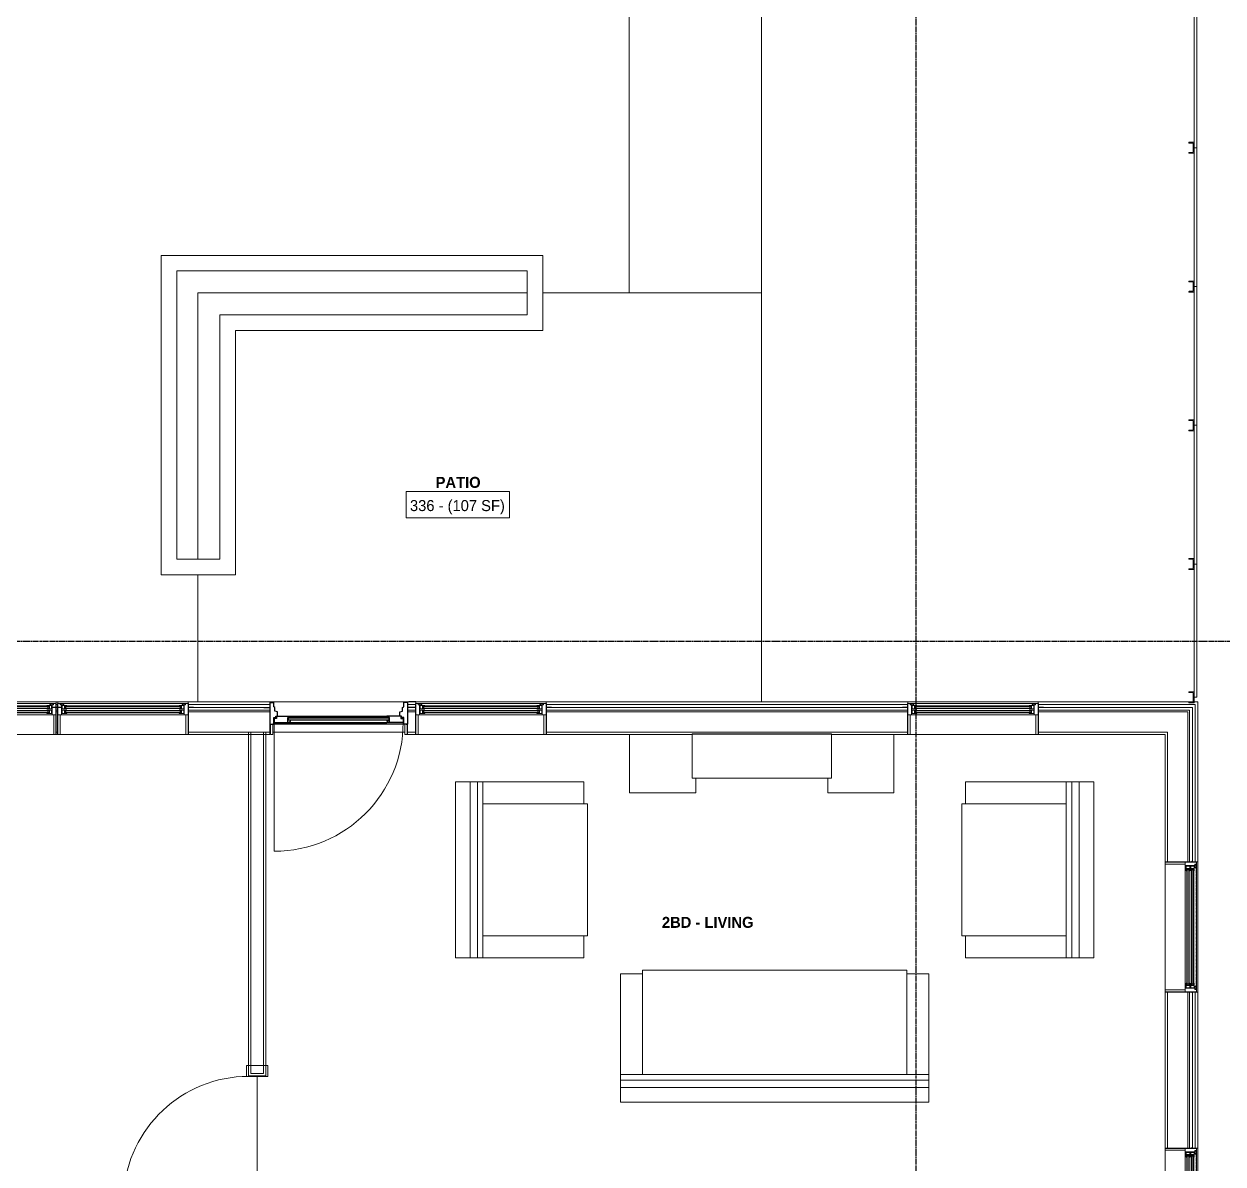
# Model space of a CAD drawing. Header units: inches. Extents: x -4093 to -1777, y 9773 to 12264.
# Drawn here: x -2416.5 to -2089.7, y 10696.8 to 11007.5 of the extents above; entities that cross this region are included whole.
import ezdxf

# ---------------------------------------------------------------- set-up
doc = ezdxf.new("R2010")
doc.units = ezdxf.units.IN
doc.header["$MEASUREMENT"] = 0
doc.linetypes.add('Dash', pattern=[0.25, 0.125, -0.125])
doc.linetypes.add('Grid Line 1_2_', pattern=[0.875, 0.5, -0.125, 0.125, -0.125])
for name, color, linetype, lineweight in [('0-1', 7, 'Continuous', 5), ('0-2', 7, 'Continuous', 9), ('A-AREA-IDEN', 2, 'Continuous', 9), ('A-DETL-GENF', 92, 'Continuous', 18), ('A-DETL-GENF-HDLN', 1, 'Dash', 9), ('A-DOOR-1', 7, 'Continuous', 9), ('A-DOOR-2', 10, 'Continuous', 30), ('A-DOOR-4', 31, 'Continuous', 9), ('A-DOOR-5', 31, 'Continuous', 30), ('A-DOOR-FRAM', 31, 'Continuous', 30), ('A-DOOR-FRAM-2', 31, 'Continuous', 9), ('A-DOOR-GLAZ', 31, 'Continuous', 9), ('A-FLOR-1', 7, 'Continuous', 9), ('A-FLOR-2', 192, 'Continuous', 9), ('A-GLAZ', 151, 'Continuous', 18), ('A-GLAZ-1', 151, 'Continuous', 9), ('A-GLAZ-2', 151, 'Continuous', 30), ('A-GLAZ-CURT', 52, 'Continuous', 9), ('A-GLAZ-CWMG', 51, 'Continuous', 9), ('A-WALL', 113, 'Continuous', 18), ('A-WALL-1', 7, 'Continuous', 9), ('A-WALL-2', 250, 'Continuous', 18), ('A-WALL-3', 113, 'Continuous', 9), ('I-FURN', 30, 'Continuous', 9), ('I-FURN-1', 7, 'Continuous', 9), ('S-GRID-1', 1, 'Grid Line 1_2_', 30)]:
    doc.layers.add(name, color=color, linetype=linetype, lineweight=lineweight)
doc.styles.add('Century Gothic', font='ufonts.com_century-gothic.ttf', dxfattribs={"height": 3})
doc.styles.add('Century Gothic_B', font='GOTHICB.TTF', dxfattribs={"height": 3})

# ---------------------------------------------------------------- blocks, each defined once
blk = doc.blocks.new('SWING - SINGLE - FLUSH - SWING - FLUSH - 2-10 x 6-8 - PRIVACY-4346070-BACKGROUND - 1ST FLOOR')
at = {"layer": 'A-DOOR-1'}
for p, q in [((-20, 2.37), (-20, 2.87)), ((-20, 2.87), (-17, 2.87)), ((-20, 2.37), (-17, 2.37)), ((-20, -2.88), (-20, 2.37)), ((-17, 2.37), (-20, 2.37)), ((-17, 2.87), (-17, 2.37)), ((-17, 2.37), (-17, -2.88)), ((17, 2.37), (17, 2.87)), ((17, 2.87), (20, 2.87)), ((17, 2.37), (20, 2.37)), ((17, -2.88), (17, 2.37)), ((20, 2.37), (17, 2.37)), ((20, 2.87), (20, 2.37)), ((20, 2.37), (20, -2.88)), ((-17, -2.88), (-20, -2.88)), ((20, -2.88), (17, -2.88))]:
    blk.add_line(p, q, dxfattribs=at)
blk.add_arc((17, -2.38), 34.07, 180, 266.6343, dxfattribs=at)
at = {"layer": 'A-DOOR-2'}
for p, q in [((15, -2.38), (15, -36.38)), ((17, -2.38), (15, -2.38)), ((17, -2.38), (17, -36.38)), ((17, -36.38), (15, -36.38))]:
    blk.add_line(p, q, dxfattribs=at)
blk = doc.blocks.new('Entertainment_Center_14771 - Entertainment_Center_14771-V52-BACKGROUND - 1ST FLOOR')
at = {"layer": 'I-FURN-1'}
for p, q in [((-36, 5.92), (-36, -10)), ((-19, 6.12), (19, 6.12)), ((-19, 6), (-19, 6.12)), ((19, 6), (-19, 6)), ((19, 6), (-19, 6)), ((-19, 6), (-19, -6)), ((19, 6.12), (19, 6)), ((19, -6), (19, 6)), ((36, -10), (36, 5.92)), ((-19, -6), (19, -6)), ((-18, -10), (-18, -6)), ((18, -6), (18, -10)), ((-36, -10), (-18, -10)), ((-35.34, -10), (-35.34, -10.03)), ((-35.34, -10.03), (-34.85, -10.03)), ((-34.85, -10.03), (-34.85, -10)), ((-19.66, -10), (-19.66, -10.03)), ((-19.66, -10.03), (-18.66, -10.03)), ((-18.66, -10.03), (-18.66, -10)), ((18, -10), (36, -10)), ((18.66, -10), (18.66, -10.03)), ((18.66, -10.03), (19.66, -10.03)), ((19.66, -10.03), (19.66, -10)), ((34.85, -10), (34.85, -10.03)), ((34.85, -10.03), (35.34, -10.03)), ((35.34, -10.03), (35.34, -10))]:
    blk.add_line(p, q, dxfattribs=at)
blk = doc.blocks.new('Couch-Both_Arms-Generic - 1-1352606-BACKGROUND - 1ST FLOOR')
at = {"layer": 'I-FURN'}
for p, q in [((-42, 13.5), (42, 13.5)), ((42, 13.5), (-42, 13.5)), ((-42, 13.5), (-42, 10)), ((42, 10), (42, 13.5)), ((-42, 11.5), (42, 11.5)), ((-42, 10), (-42, -17.5)), ((-42, 10), (42, 10)), ((-36, -17.5), (-36, 10)), ((36, 10), (36, -17.5)), ((42, -17.5), (42, 10)), ((-42, -17.5), (-36, -17.5)), ((-36, -17.5), (-36, -18.5)), ((-36, -18.5), (36, -18.5)), ((36, -18.5), (36, -17.5)), ((36, -17.5), (42, -17.5))]:
    blk.add_line(p, q, dxfattribs=at)
at = {"layer": 'I-FURN-1'}
for p, q in [((42, 17.5), (-42, 17.5)), ((-42, 17.5), (-42, 13.5)), ((42, 13.5), (42, 17.5))]:
    blk.add_line(p, q, dxfattribs=at)
blk = doc.blocks.new('Couch-Both_Arms-Generic - 2-1523460-BACKGROUND - 1ST FLOOR')
at = {"layer": 'I-FURN'}
for p, q in [((-24, 17.5), (-18, 17.5)), ((-24, -10), (-24, 17.5)), ((-18, 18.5), (18, 18.5)), ((-18, 17.5), (-18, 18.5)), ((-18, 17.5), (-18, -10)), ((18, 18.5), (18, 17.5)), ((18, 17.5), (24, 17.5)), ((18, -10), (18, 17.5)), ((24, 17.5), (24, -10)), ((-24, -10), (24, -10)), ((-24, -13.5), (-24, -10)), ((-24, -11.5), (24, -11.5)), ((24, -10), (24, -13.5)), ((-24, -13.5), (24, -13.5)), ((24, -13.5), (-24, -13.5))]:
    blk.add_line(p, q, dxfattribs=at)
at = {"layer": 'I-FURN-1'}
for p, q in [((-24, -17.5), (-24, -13.5)), ((24, -13.5), (24, -17.5)), ((24, -17.5), (-24, -17.5))]:
    blk.add_line(p, q, dxfattribs=at)
blk = doc.blocks.new('Couch-Both_Arms-Generic - 2-1352635-BACKGROUND - 1ST FLOOR')
at = {"layer": 'I-FURN'}
for p, q in [((-24, 13.5), (24, 13.5)), ((24, 13.5), (-24, 13.5)), ((-24, 13.5), (-24, 10)), ((24, 10), (24, 13.5)), ((-24, 11.5), (24, 11.5)), ((-24, 10), (-24, -17.5)), ((-24, 10), (24, 10)), ((-18, -17.5), (-18, 10)), ((18, 10), (18, -17.5)), ((24, -17.5), (24, 10)), ((-24, -17.5), (-18, -17.5)), ((-18, -17.5), (-18, -18.5)), ((-18, -18.5), (18, -18.5)), ((18, -18.5), (18, -17.5)), ((18, -17.5), (24, -17.5))]:
    blk.add_line(p, q, dxfattribs=at)
at = {"layer": 'I-FURN-1'}
for p, q in [((24, 17.5), (-24, 17.5)), ((-24, 17.5), (-24, 13.5)), ((24, 13.5), (24, 17.5))]:
    blk.add_line(p, q, dxfattribs=at)
blk = doc.blocks.new('CTR - 1st Phase - Unit Layouts_rvt-1-BACKGROUND - 1ST FLOOR')
at = {"layer": 'A-FLOR-1'}
for p, q in [((-2349.35, 10814.49), (-2349.47, 10814.49)), ((-2312.72, 10814.49), (-2348.72, 10814.49)), ((-2311.97, 10814.49), (-2312.1, 10814.49)), ((-2352.94, 10720.6), (-2352.94, 10686.6)), ((-2352.94, 10686.6), (-2352.94, 10720.6))]:
    blk.add_line(p, q, dxfattribs=at)
at = {"layer": 'A-WALL-1'}
for p, q in [((-2355.31, 10814.49), (-2355.31, 10720.85)), ((-2350.56, 10814.49), (-2355.31, 10814.49)), ((-2350.56, 10720.85), (-2350.56, 10814.49)), ((-2355.31, 10720.85), (-2350.56, 10720.85))]:
    blk.add_line(p, q, dxfattribs=at)
at = {"layer": 'A-WALL-2'}
for p, q in [((-2354.69, 10814.49), (-2354.69, 10721.48)), ((-2351.19, 10721.48), (-2351.19, 10814.49)), ((-2354.69, 10721.48), (-2352.94, 10721.48)), ((-2352.94, 10721.48), (-2351.19, 10721.48))]:
    blk.add_line(p, q, dxfattribs=at)
at = {"layer": '0-2'}
blk.add_blockref('Entertainment_Center_14771 - Entertainment_Center_14771-V52-BACKGROUND - 1ST FLOOR', (-2215.43, 10807.94), dxfattribs=at)
for name, p, rotation in [('Couch-Both_Arms-Generic - 2-1523460-BACKGROUND - 1ST FLOOR', (-2281.42, 10776.99), 270.0000000000539), ('Couch-Both_Arms-Generic - 2-1352635-BACKGROUND - 1ST FLOOR', (-2142.42, 10776.99), 270.0000000000381), ('Couch-Both_Arms-Generic - 1-1352606-BACKGROUND - 1ST FLOOR', (-2211.92, 10731.16), 180), ('SWING - SINGLE - FLUSH - SWING - FLUSH - 2-10 x 6-8 - PRIVACY-4346070-BACKGROUND - 1ST FLOOR', (-2352.94, 10703.6), 269.9999999999922)]:
    blk.add_blockref(name, p, dxfattribs=dict(at, rotation=rotation))
blk = doc.blocks.new('CTR - 1st Phase - Structure_rvt-1-BACKGROUND - 1ST FLOOR')
at = {"layer": 'S-GRID-1'}
for p, q in [((-2173.32, 9772.61), (-2173.32, 12247.5)), ((-1777.25, 10839.19), (-4076.95, 10839.19))]:
    blk.add_line(p, q, dxfattribs=at)
blk = doc.blocks.new('Bayer Built Door - VISTAGRANDE FLUSH _RH_ - 37-1_2__ x 81-3_4__ - 1ST FLOOR-3442498-BACKGROUND - 1ST FLOOR')
at = {"layer": 'A-DOOR-4'}
blk.add_line((17.56, 1.16), (17.56, 36.28), dxfattribs=at)
blk.add_arc((17.56, 1.16), 35.12, 90, 180, dxfattribs=at)
at = {"layer": 'A-DOOR-5'}
for p, q in [((-17.56, 0.09), (-17.56, 1.16)), ((-17.56, 1.16), (-13.13, 1.16)), ((-16.95, 0.08), (-17.56, 0.09)), ((-16.95, -0.56), (-16.95, 0.08)), ((-13.87, 1.16), (-13.87, -0.16)), ((-13.87, 1.16), (-13.87, 1.09)), ((-13.87, 1.09), (-13.36, 1.09)), ((-13.13, 0.59), (-13.87, 0.59)), ((-13.36, 1.09), (-13.16, 0.84)), ((-13.16, 0.84), (-13.13, 0.66)), ((13.12, 1.16), (-13.13, 1.16)), ((-13.13, 0.66), (-13.13, 0.59)), ((13.16, 0.84), (13.12, 0.66)), ((13.12, 0.66), (13.12, 0.59)), ((13.12, 0.59), (13.87, 0.59)), ((17.56, 1.16), (13.12, 1.16)), ((13.36, 1.09), (13.16, 0.84)), ((13.87, 1.09), (13.36, 1.09)), ((13.87, 1.16), (13.87, -0.16)), ((13.87, 1.16), (13.87, 1.09)), ((16.95, 0.08), (17.56, 0.09)), ((16.95, -0.56), (16.95, 0.08)), ((17.56, 0.09), (17.56, 1.16)), ((-16.95, -0.56), (-13.13, -0.56)), ((-13.87, -0.16), (-13.13, -0.16)), ((-13.13, -0.25), (-13.16, -0.56)), ((13.12, -0.56), (-13.13, -0.56)), ((-13.13, -0.16), (-13.13, -0.25)), ((13.12, -0.16), (13.12, -0.25)), ((13.87, -0.16), (13.12, -0.16)), ((13.12, -0.25), (13.16, -0.56)), ((16.95, -0.56), (13.12, -0.56))]:
    blk.add_line(p, q, dxfattribs=at)
at = {"layer": 'A-DOOR-FRAM'}
for p, q in [((-18.75, -4.25), (-18.75, 1.62)), ((-18.75, 1.62), (-17.72, 1.62)), ((-18.37, 1.62), (-18.75, 1.62)), ((-18.75, 1.62), (-18.63, 1.62)), ((-18, 1.62), (18, 1.62)), ((-17.72, 1.62), (-17.72, -0.16)), ((17.72, 1.62), (17.72, -0.16)), ((18.75, 1.62), (17.72, 1.62)), ((18.62, 1.62), (18.75, 1.62)), ((18.75, -4.25), (18.75, 1.62)), ((-20.38, -2.94), (-18.75, -2.94)), ((-17.72, -0.16), (-17.14, -0.16)), ((-17.38, -2.89), (-17.72, -3.13)), ((-17.72, -3.13), (-17.72, -4.25)), ((-16.69, -1.73), (-17.38, -1.89)), ((-17.38, -1.89), (-17.38, -2.89)), ((-17.14, -0.16), (-17.14, -0.59)), ((-17.14, -0.59), (-16.69, -0.59)), ((-16.69, -0.59), (-16.69, -1.73)), ((17.14, -0.59), (16.69, -0.59)), ((16.69, -0.59), (16.69, -1.73)), ((16.69, -1.73), (17.38, -1.89)), ((17.14, -0.16), (17.14, -0.59)), ((17.72, -0.16), (17.14, -0.16)), ((17.38, -1.89), (17.38, -2.89)), ((17.38, -2.89), (17.72, -3.13)), ((17.72, -3.13), (17.72, -4.25)), ((20.37, -2.94), (18.75, -2.94)), ((-18.75, -4.25), (-17.72, -4.25)), ((18.75, -4.25), (17.72, -4.25))]:
    blk.add_line(p, q, dxfattribs=at)
at = {"layer": 'A-DOOR-FRAM-2'}
for p, q in [((-18.63, 4.44), (-18, 4.44)), ((-18.63, 1.62), (-18.63, 4.44)), ((-18, 4.44), (-18, 1.62)), ((18, 4.44), (18.62, 4.44)), ((18, 1.62), (18, 4.44)), ((18.62, 4.44), (18.62, 1.62)), ((-18, 1.62), (-18.63, 1.62)), ((18.62, 1.62), (18, 1.62))]:
    blk.add_line(p, q, dxfattribs=at)
at = {"layer": 'A-DOOR-GLAZ'}
for p, q in [((-13.87, 0.44), (-13.13, 0.44)), ((-13.66, 0), (-13.66, 0.44)), ((13.12, 0.59), (-13.13, 0.59)), ((13.12, 0.44), (-13.13, 0.44)), ((13.87, 0.44), (13.12, 0.44)), ((13.66, 0), (13.66, 0.44)), ((-13.13, 0), (-13.87, 0)), ((13.12, 0), (-13.13, 0)), ((13.12, -0.16), (-13.13, -0.16)), ((13.12, 0), (13.87, 0))]:
    blk.add_line(p, q, dxfattribs=at)
blk = doc.blocks.new('Window-Double_Hung-Marvin-Essential - 2-WIDE _TEMP ALL LOW_ ESDH3066-3454284-BACKGROUND - 1ST FLOOR')
at = {"layer": 'A-DETL-GENF'}
for p, q in [((-19.25, -2.98), (-19.25, -2.94)), ((-19.25, -2.94), (-17.9, -2.94)), ((-17.75, -2.98), (-19.25, -2.98)), ((-17.9, -2.94), (-17.9, -2.83)), ((-17.9, -2.83), (-17.75, -2.83)), ((-16.72, -0.94), (-17.75, -0.94)), ((-17.75, -4.03), (-17.75, -0.94)), ((-16.72, -3.52), (-16.72, -0.94)), ((-16.56, -1.28), (-15.34, -1.28)), ((-16.56, -1.28), (-16.56, -2.22)), ((-15.34, -2.22), (-16.56, -2.22)), ((-16.56, -2.5), (-15.34, -2.5)), ((-16.56, -2.5), (-16.56, -3.44)), ((-15.28, -1.4), (-15.94, -1.4)), ((-15.94, -1.4), (-15.94, -2.12)), ((-15.94, -2.12), (-15.28, -2.12)), ((-15.28, -2.62), (-15.94, -2.62)), ((-15.94, -2.62), (-15.94, -3.34)), ((15.84, -1.41), (-15.84, -1.41)), ((-15.84, -1.41), (-15.84, -2.1)), ((15.84, -1.54), (-15.84, -1.54)), ((15.84, -1.98), (-15.84, -1.98)), ((15.84, -2.1), (-15.84, -2.1)), ((15.84, -2.63), (-15.84, -2.63)), ((-15.84, -2.63), (-15.84, -3.32)), ((15.84, -2.76), (-15.84, -2.76)), ((15.84, -3.2), (-15.84, -3.2)), ((-15.54, -1.54), (-15.54, -1.98)), ((-15.54, -2.76), (-15.54, -3.2)), ((-15.34, -1.28), (-15.28, -1.34)), ((-15.34, -2.22), (-15.28, -2.16)), ((-15.34, -2.5), (-15.28, -2.56)), ((-15.28, -1.34), (-15.28, -1.4)), ((-15.28, -2.12), (-15.28, -2.16)), ((-15.28, -2.56), (-15.28, -2.62)), ((15.34, -1.28), (15.28, -1.34)), ((15.28, -1.34), (15.28, -1.4)), ((15.28, -1.4), (15.94, -1.4)), ((15.28, -2.12), (15.28, -2.16)), ((15.94, -2.12), (15.28, -2.12)), ((15.34, -2.22), (15.28, -2.16)), ((15.34, -2.5), (15.28, -2.56)), ((15.28, -2.56), (15.28, -2.62)), ((15.28, -2.62), (15.94, -2.62)), ((16.56, -1.28), (15.34, -1.28)), ((15.34, -2.22), (16.56, -2.22)), ((16.56, -2.5), (15.34, -2.5)), ((15.54, -1.54), (15.54, -1.98)), ((15.54, -2.76), (15.54, -3.2)), ((15.84, -1.41), (15.84, -2.1)), ((15.84, -2.63), (15.84, -3.32)), ((15.94, -1.4), (15.94, -2.12)), ((15.94, -2.62), (15.94, -3.34)), ((16.56, -1.28), (16.56, -2.22)), ((16.56, -2.5), (16.56, -3.44)), ((16.72, -3.52), (16.72, -0.94)), ((16.72, -0.94), (17.75, -0.94)), ((17.75, -4.03), (17.75, -0.94)), ((17.9, -2.83), (17.75, -2.83)), ((17.75, -2.98), (19.25, -2.98)), ((17.9, -2.94), (17.9, -2.83)), ((19.25, -2.94), (17.9, -2.94)), ((19.25, -2.98), (19.25, -2.94)), ((-17.75, -4.03), (-17.16, -4.03)), ((-17.08, -3.62), (-17.16, -4.03)), ((-17.08, -3.62), (-16.19, -3.62)), ((-16.85, -4), (-16.85, -3.62)), ((-16.3, -4), (-16.85, -4)), ((-16.38, -3.52), (-16.72, -3.52)), ((-15.34, -3.44), (-16.56, -3.44)), ((-16.38, -3.62), (-16.38, -3.52)), ((-16.18, -3.76), (-16.3, -3.76)), ((-16.3, -3.76), (-16.3, -4)), ((-16.19, -3.62), (-16.19, -3.72)), ((-16.19, -3.72), (-16.1, -3.72)), ((-16.18, -3.97), (-16.18, -3.76)), ((-16.18, -3.97), (-16.1, -3.97)), ((-16.1, -3.72), (-16.1, -3.97)), ((-15.94, -3.34), (-15.28, -3.34)), ((15.84, -3.32), (-15.84, -3.32)), ((-15.34, -3.44), (-15.28, -3.38)), ((-15.28, -3.34), (-15.28, -3.38)), ((15.28, -3.34), (15.28, -3.38)), ((15.94, -3.34), (15.28, -3.34)), ((15.34, -3.44), (15.28, -3.38)), ((15.34, -3.44), (16.56, -3.44)), ((16.19, -3.72), (16.1, -3.72)), ((16.1, -3.72), (16.1, -3.97)), ((16.18, -3.97), (16.1, -3.97)), ((16.18, -3.97), (16.18, -3.76)), ((16.18, -3.76), (16.3, -3.76)), ((17.08, -3.62), (16.19, -3.62)), ((16.19, -3.62), (16.19, -3.72)), ((16.3, -3.76), (16.3, -4)), ((16.3, -4), (16.85, -4)), ((16.38, -3.62), (16.38, -3.52)), ((16.38, -3.52), (16.72, -3.52)), ((16.85, -4), (16.85, -3.62)), ((17.08, -3.62), (17.16, -4.03)), ((17.75, -4.03), (17.16, -4.03))]:
    blk.add_line(p, q, dxfattribs=at)
at = {"layer": 'A-DETL-GENF-HDLN'}
blk.add_line((16.1, -3.97), (-16.5, -3.97), dxfattribs=at)
at = {"layer": 'A-GLAZ'}
for p, q in [((-17.13, 4.44), (-17.75, 4.44)), ((-17.13, -0.91), (-17.13, 4.44)), ((17.12, 4.44), (17.75, 4.44)), ((17.12, 4.44), (17.12, -0.91))]:
    blk.add_line(p, q, dxfattribs=at)
at = {"layer": 'A-GLAZ-1'}
for p, q in [((-17.75, 4.44), (17.75, 4.44)), ((-17.75, -0.94), (17.75, -0.94)), ((17.75, -4.03), (-17.75, -4.03))]:
    blk.add_line(p, q, dxfattribs=at)
at = {"layer": 'A-GLAZ-2'}
for p, q in [((-17.75, -0.91), (-17.75, 4.44)), ((17.75, 4.44), (17.75, -0.91)), ((-17.75, -4.03), (-17.75, -0.94)), ((17.75, -0.94), (17.75, -4.03))]:
    blk.add_line(p, q, dxfattribs=at)
blk = doc.blocks.new('Window-Double_Hung-Marvin-Essential - 1-WIDE _TEMP ALL_ ESDH3066-3454280-BACKGROUND - 1ST FLOOR')
at = {"layer": 'A-DETL-GENF'}
for p, q in [((-19.25, -2.98), (-19.25, -2.94)), ((-19.25, -2.94), (-17.9, -2.94)), ((-17.75, -2.98), (-19.25, -2.98)), ((-17.9, -2.94), (-17.9, -2.83)), ((-17.9, -2.83), (-17.75, -2.83)), ((-16.72, -0.94), (-17.75, -0.94)), ((-17.75, -4.03), (-17.75, -0.94)), ((-16.72, -3.52), (-16.72, -0.94)), ((-16.56, -1.28), (-15.34, -1.28)), ((-16.56, -1.28), (-16.56, -2.22)), ((-15.34, -2.22), (-16.56, -2.22)), ((-16.56, -2.5), (-15.34, -2.5)), ((-16.56, -2.5), (-16.56, -3.44)), ((-15.28, -1.4), (-15.94, -1.4)), ((-15.94, -1.4), (-15.94, -2.12)), ((-15.94, -2.12), (-15.28, -2.12)), ((-15.28, -2.62), (-15.94, -2.62)), ((-15.94, -2.62), (-15.94, -3.34)), ((15.84, -1.41), (-15.84, -1.41)), ((-15.84, -1.41), (-15.84, -2.1)), ((15.84, -1.54), (-15.84, -1.54)), ((15.84, -1.98), (-15.84, -1.98)), ((15.84, -2.1), (-15.84, -2.1)), ((15.84, -2.63), (-15.84, -2.63)), ((-15.84, -2.63), (-15.84, -3.32)), ((15.84, -2.76), (-15.84, -2.76)), ((15.84, -3.2), (-15.84, -3.2)), ((-15.54, -1.54), (-15.54, -1.98)), ((-15.54, -2.76), (-15.54, -3.2)), ((-15.34, -1.28), (-15.28, -1.34)), ((-15.34, -2.22), (-15.28, -2.16)), ((-15.34, -2.5), (-15.28, -2.56)), ((-15.28, -1.34), (-15.28, -1.4)), ((-15.28, -2.12), (-15.28, -2.16)), ((-15.28, -2.56), (-15.28, -2.62)), ((15.34, -1.28), (15.28, -1.34)), ((15.28, -1.34), (15.28, -1.4)), ((15.28, -1.4), (15.94, -1.4)), ((15.28, -2.12), (15.28, -2.16)), ((15.94, -2.12), (15.28, -2.12)), ((15.34, -2.22), (15.28, -2.16)), ((15.34, -2.5), (15.28, -2.56)), ((15.28, -2.56), (15.28, -2.62)), ((15.28, -2.62), (15.94, -2.62)), ((16.56, -1.28), (15.34, -1.28)), ((15.34, -2.22), (16.56, -2.22)), ((16.56, -2.5), (15.34, -2.5)), ((15.54, -1.54), (15.54, -1.98)), ((15.54, -2.76), (15.54, -3.2)), ((15.84, -1.41), (15.84, -2.1)), ((15.84, -2.63), (15.84, -3.32)), ((15.94, -1.4), (15.94, -2.12)), ((15.94, -2.62), (15.94, -3.34)), ((16.56, -1.28), (16.56, -2.22)), ((16.56, -2.5), (16.56, -3.44)), ((16.72, -3.52), (16.72, -0.94)), ((16.72, -0.94), (17.75, -0.94)), ((17.75, -4.03), (17.75, -0.94)), ((17.9, -2.83), (17.75, -2.83)), ((17.75, -2.98), (19.25, -2.98)), ((17.9, -2.94), (17.9, -2.83)), ((19.25, -2.94), (17.9, -2.94)), ((19.25, -2.98), (19.25, -2.94)), ((-17.75, -4.03), (-17.16, -4.03)), ((-17.08, -3.62), (-17.16, -4.03)), ((-17.08, -3.62), (-16.19, -3.62)), ((-16.85, -4), (-16.85, -3.62)), ((-16.3, -4), (-16.85, -4)), ((-16.38, -3.52), (-16.72, -3.52)), ((-15.34, -3.44), (-16.56, -3.44)), ((-16.38, -3.62), (-16.38, -3.52)), ((-16.18, -3.76), (-16.3, -3.76)), ((-16.3, -3.76), (-16.3, -4)), ((-16.19, -3.62), (-16.19, -3.72)), ((-16.19, -3.72), (-16.1, -3.72)), ((-16.18, -3.97), (-16.18, -3.76)), ((-16.18, -3.97), (-16.1, -3.97)), ((-16.1, -3.72), (-16.1, -3.97)), ((-15.94, -3.34), (-15.28, -3.34)), ((15.84, -3.32), (-15.84, -3.32)), ((-15.34, -3.44), (-15.28, -3.38)), ((-15.28, -3.34), (-15.28, -3.38)), ((15.28, -3.34), (15.28, -3.38)), ((15.94, -3.34), (15.28, -3.34)), ((15.34, -3.44), (15.28, -3.38)), ((15.34, -3.44), (16.56, -3.44)), ((16.19, -3.72), (16.1, -3.72)), ((16.1, -3.72), (16.1, -3.97)), ((16.18, -3.97), (16.1, -3.97)), ((16.18, -3.97), (16.18, -3.76)), ((16.18, -3.76), (16.3, -3.76)), ((17.08, -3.62), (16.19, -3.62)), ((16.19, -3.62), (16.19, -3.72)), ((16.3, -3.76), (16.3, -4)), ((16.3, -4), (16.85, -4)), ((16.38, -3.62), (16.38, -3.52)), ((16.38, -3.52), (16.72, -3.52)), ((16.85, -4), (16.85, -3.62)), ((17.08, -3.62), (17.16, -4.03)), ((17.75, -4.03), (17.16, -4.03))]:
    blk.add_line(p, q, dxfattribs=at)
at = {"layer": 'A-DETL-GENF-HDLN'}
blk.add_line((16.1, -3.97), (-16.5, -3.97), dxfattribs=at)
at = {"layer": 'A-GLAZ'}
for p, q in [((-17.13, 4.44), (-17.75, 4.44)), ((-17.13, -0.91), (-17.13, 4.44)), ((17.12, 4.44), (17.75, 4.44)), ((17.12, 4.44), (17.12, -0.91))]:
    blk.add_line(p, q, dxfattribs=at)
at = {"layer": 'A-GLAZ-1'}
for p, q in [((-17.75, 4.44), (17.75, 4.44)), ((-17.75, -0.94), (17.75, -0.94)), ((17.75, -4.03), (-17.75, -4.03)), ((17.75, -4.44), (19.62, -4.44)), ((17.75, -4.5), (17.75, -4.44)), ((19.62, -4.5), (17.75, -4.5)), ((19.62, -4.44), (19.62, -4.5))]:
    blk.add_line(p, q, dxfattribs=at)
at = {"layer": 'A-GLAZ-2'}
for p, q in [((-17.75, -0.91), (-17.75, 4.44)), ((17.75, 4.44), (17.75, -0.91)), ((-17.75, -4.03), (-17.75, -0.94)), ((17.75, -0.94), (17.75, -4.03))]:
    blk.add_line(p, q, dxfattribs=at)
blk = doc.blocks.new('Window-Double_Hung-Marvin-Essential - 1-WIDE _TEMP LOWER_ ESDH3066-3454273-BACKGROUND - 1ST FLOOR')
at = {"layer": 'A-DETL-GENF'}
for p, q in [((-19.25, -2.98), (-19.25, -2.94)), ((-19.25, -2.94), (-17.9, -2.94)), ((-17.75, -2.98), (-19.25, -2.98)), ((-17.9, -2.94), (-17.9, -2.83)), ((-17.9, -2.83), (-17.75, -2.83)), ((-16.72, -0.94), (-17.75, -0.94)), ((-17.75, -4.03), (-17.75, -0.94)), ((-16.72, -3.52), (-16.72, -0.94)), ((-16.56, -1.28), (-15.34, -1.28)), ((-16.56, -1.28), (-16.56, -2.22)), ((-15.34, -2.22), (-16.56, -2.22)), ((-16.56, -2.5), (-15.34, -2.5)), ((-16.56, -2.5), (-16.56, -3.44)), ((-15.28, -1.4), (-15.94, -1.4)), ((-15.94, -1.4), (-15.94, -2.12)), ((-15.94, -2.12), (-15.28, -2.12)), ((-15.28, -2.62), (-15.94, -2.62)), ((-15.94, -2.62), (-15.94, -3.34)), ((15.84, -1.41), (-15.84, -1.41)), ((-15.84, -1.41), (-15.84, -2.1)), ((15.84, -1.54), (-15.84, -1.54)), ((15.84, -1.98), (-15.84, -1.98)), ((15.84, -2.1), (-15.84, -2.1)), ((15.84, -2.63), (-15.84, -2.63)), ((-15.84, -2.63), (-15.84, -3.32)), ((15.84, -2.76), (-15.84, -2.76)), ((15.84, -3.2), (-15.84, -3.2)), ((-15.54, -1.54), (-15.54, -1.98)), ((-15.54, -2.76), (-15.54, -3.2)), ((-15.34, -1.28), (-15.28, -1.34)), ((-15.34, -2.22), (-15.28, -2.16)), ((-15.34, -2.5), (-15.28, -2.56)), ((-15.28, -1.34), (-15.28, -1.4)), ((-15.28, -2.12), (-15.28, -2.16)), ((-15.28, -2.56), (-15.28, -2.62)), ((15.34, -1.28), (15.28, -1.34)), ((15.28, -1.34), (15.28, -1.4)), ((15.28, -1.4), (15.94, -1.4)), ((15.28, -2.12), (15.28, -2.16)), ((15.94, -2.12), (15.28, -2.12)), ((15.34, -2.22), (15.28, -2.16)), ((15.34, -2.5), (15.28, -2.56)), ((15.28, -2.56), (15.28, -2.62)), ((15.28, -2.62), (15.94, -2.62)), ((16.56, -1.28), (15.34, -1.28)), ((15.34, -2.22), (16.56, -2.22)), ((16.56, -2.5), (15.34, -2.5)), ((15.54, -1.54), (15.54, -1.98)), ((15.54, -2.76), (15.54, -3.2)), ((15.84, -1.41), (15.84, -2.1)), ((15.84, -2.63), (15.84, -3.32)), ((15.94, -1.4), (15.94, -2.12)), ((15.94, -2.62), (15.94, -3.34)), ((16.56, -1.28), (16.56, -2.22)), ((16.56, -2.5), (16.56, -3.44)), ((16.72, -3.52), (16.72, -0.94)), ((16.72, -0.94), (17.75, -0.94)), ((17.75, -4.03), (17.75, -0.94)), ((17.9, -2.83), (17.75, -2.83)), ((17.75, -2.98), (19.25, -2.98)), ((17.9, -2.94), (17.9, -2.83)), ((19.25, -2.94), (17.9, -2.94)), ((19.25, -2.98), (19.25, -2.94)), ((-17.75, -4.03), (-17.16, -4.03)), ((-17.08, -3.62), (-17.16, -4.03)), ((-17.08, -3.62), (-16.19, -3.62)), ((-16.85, -4), (-16.85, -3.62)), ((-16.3, -4), (-16.85, -4)), ((-16.38, -3.52), (-16.72, -3.52)), ((-15.34, -3.44), (-16.56, -3.44)), ((-16.38, -3.62), (-16.38, -3.52)), ((-16.18, -3.76), (-16.3, -3.76)), ((-16.3, -3.76), (-16.3, -4)), ((-16.19, -3.62), (-16.19, -3.72)), ((-16.19, -3.72), (-16.1, -3.72)), ((-16.18, -3.97), (-16.18, -3.76)), ((-16.18, -3.97), (-16.1, -3.97)), ((-16.1, -3.72), (-16.1, -3.97)), ((-15.94, -3.34), (-15.28, -3.34)), ((15.84, -3.32), (-15.84, -3.32)), ((-15.34, -3.44), (-15.28, -3.38)), ((-15.28, -3.34), (-15.28, -3.38)), ((15.28, -3.34), (15.28, -3.38)), ((15.94, -3.34), (15.28, -3.34)), ((15.34, -3.44), (15.28, -3.38)), ((15.34, -3.44), (16.56, -3.44)), ((16.19, -3.72), (16.1, -3.72)), ((16.1, -3.72), (16.1, -3.97)), ((16.18, -3.97), (16.1, -3.97)), ((16.18, -3.97), (16.18, -3.76)), ((16.18, -3.76), (16.3, -3.76)), ((17.08, -3.62), (16.19, -3.62)), ((16.19, -3.62), (16.19, -3.72)), ((16.3, -3.76), (16.3, -4)), ((16.3, -4), (16.85, -4)), ((16.38, -3.62), (16.38, -3.52)), ((16.38, -3.52), (16.72, -3.52)), ((16.85, -4), (16.85, -3.62)), ((17.08, -3.62), (17.16, -4.03)), ((17.75, -4.03), (17.16, -4.03))]:
    blk.add_line(p, q, dxfattribs=at)
at = {"layer": 'A-DETL-GENF-HDLN'}
blk.add_line((16.1, -3.97), (-16.5, -3.97), dxfattribs=at)
at = {"layer": 'A-GLAZ'}
for p, q in [((-17.13, 4.44), (-17.75, 4.44)), ((-17.13, -0.91), (-17.13, 4.44)), ((17.12, 4.44), (17.75, 4.44)), ((17.12, 4.44), (17.12, -0.91))]:
    blk.add_line(p, q, dxfattribs=at)
at = {"layer": 'A-GLAZ-1'}
for p, q in [((-17.75, 4.44), (17.75, 4.44)), ((-17.75, -0.94), (17.75, -0.94)), ((17.75, -4.03), (-17.75, -4.03))]:
    blk.add_line(p, q, dxfattribs=at)
at = {"layer": 'A-GLAZ-2'}
for p, q in [((-17.75, -0.91), (-17.75, 4.44)), ((17.75, 4.44), (17.75, -0.91)), ((-17.75, -4.03), (-17.75, -0.94)), ((17.75, -0.94), (17.75, -4.03))]:
    blk.add_line(p, q, dxfattribs=at)
blk = doc.blocks.new('Horizontal_Siding - Horizontal_Siding-2867908-BACKGROUND - 1ST FLOOR')
at = {"layer": 'A-GLAZ-CURT'}
for p, q in [((18.16, -1.5), (-18.16, -1.5)), ((-18.16, -1.5), (-18.16, -2.25)), ((-18.16, -2.25), (18.16, -2.25)), ((18.16, -2.25), (18.16, -1.5))]:
    blk.add_line(p, q, dxfattribs=at)
blk = doc.blocks.new('Horizontal_Siding - Horizontal_Siding-2867907-BACKGROUND - 1ST FLOOR')
at = {"layer": 'A-GLAZ-CURT'}
for p, q in [((18.91, -1.5), (-18.91, -1.5)), ((-18.91, -1.5), (-18.91, -2.25)), ((-18.91, -2.25), (18.91, -2.25)), ((18.91, -2.25), (18.91, -1.5))]:
    blk.add_line(p, q, dxfattribs=at)
blk = doc.blocks.new('Rectangular Mullion - RAILING POST-2806293-BACKGROUND - 1ST FLOOR')
at = {"layer": 'A-GLAZ-CWMG'}
for p, q in [((0, 1.5), (-3, 1.5)), ((-3, 1.5), (-3, 0)), ((-2.79, 0.21), (-2.72, 1.18)), ((-2.72, 1.18), (-0.28, 1.18)), ((-0.28, 1.18), (-0.21, 0.21)), ((0, 0), (0, 1.5))]:
    blk.add_line(p, q, dxfattribs=at)
for centre, start, end in [((-3, 0.21), 270, 0.528), ((0, 0.21), 179.472, 270)]:
    blk.add_arc(centre, 0.21, start, end, dxfattribs=at)
blk = doc.blocks.new('Rectangular Mullion - RAILING POST-2669755-BACKGROUND - 1ST FLOOR')
at = {"layer": 'A-GLAZ-CWMG'}
for p, q in [((-1.5, 0), (-1.5, 1.5)), ((-1.5, 1.5), (1.5, 1.5)), ((-1.22, 1.18), (-1.29, 0.21)), ((1.22, 1.18), (-1.22, 1.18)), ((1.29, 0.21), (1.22, 1.18)), ((1.5, 1.5), (1.5, 0))]:
    blk.add_line(p, q, dxfattribs=at)
for centre, radius, start, end in [((-1.5, 0.21), 0.21, 270, 0.528), ((1.5, 0.21), 0.211, 179.472, 270)]:
    blk.add_arc(centre, radius, start, end, dxfattribs=at)
blk = doc.blocks.new('Window-Double_Hung-Marvin-Essential - 2-WIDE _TEMP ALL LOW_ ESDH3066-3454277-BACKGROUND - 1ST FLOOR')
at = {"layer": 'A-DETL-GENF'}
for p, q in [((-17.75, 4.03), (-17.16, 4.03)), ((-17.75, 4.03), (-17.75, 0.94)), ((-17.08, 3.62), (-17.16, 4.03)), ((-17.08, 3.62), (-16.19, 3.62)), ((-16.85, 4), (-16.85, 3.62)), ((-16.3, 4), (-16.85, 4)), ((-16.38, 3.52), (-16.72, 3.52)), ((-16.72, 3.52), (-16.72, 0.94)), ((-15.34, 3.44), (-16.56, 3.44)), ((-16.56, 2.5), (-16.56, 3.44)), ((-16.38, 3.62), (-16.38, 3.52)), ((-16.3, 3.76), (-16.3, 4)), ((-16.18, 3.76), (-16.3, 3.76)), ((-16.19, 3.72), (-16.1, 3.72)), ((-16.19, 3.62), (-16.19, 3.72)), ((-16.18, 3.97), (-16.1, 3.97)), ((-16.18, 3.97), (-16.18, 3.76)), ((-16.1, 3.72), (-16.1, 3.97)), ((-15.94, 2.62), (-15.94, 3.34)), ((-15.94, 3.34), (-15.28, 3.34)), ((15.84, 3.32), (-15.84, 3.32)), ((-15.84, 2.63), (-15.84, 3.32)), ((-15.34, 3.44), (-15.28, 3.38)), ((-15.28, 3.34), (-15.28, 3.38)), ((15.34, 3.44), (15.28, 3.38)), ((15.28, 3.34), (15.28, 3.38)), ((15.94, 3.34), (15.28, 3.34)), ((15.34, 3.44), (16.56, 3.44)), ((15.84, 2.63), (15.84, 3.32)), ((15.94, 2.62), (15.94, 3.34)), ((16.18, 3.97), (16.1, 3.97)), ((16.1, 3.72), (16.1, 3.97)), ((16.19, 3.72), (16.1, 3.72)), ((16.18, 3.97), (16.18, 3.76)), ((16.18, 3.76), (16.3, 3.76)), ((16.19, 3.62), (16.19, 3.72)), ((17.08, 3.62), (16.19, 3.62)), ((16.3, 3.76), (16.3, 4)), ((16.3, 4), (16.85, 4)), ((16.38, 3.62), (16.38, 3.52)), ((16.38, 3.52), (16.72, 3.52)), ((16.56, 2.5), (16.56, 3.44)), ((16.72, 3.52), (16.72, 0.94)), ((16.85, 4), (16.85, 3.62)), ((17.08, 3.62), (17.16, 4.03)), ((17.75, 4.03), (17.16, 4.03)), ((17.75, 4.03), (17.75, 0.94)), ((-19.25, 2.98), (-19.25, 2.94)), ((-17.75, 2.98), (-19.25, 2.98)), ((-19.25, 2.94), (-17.9, 2.94)), ((-17.9, 2.94), (-17.9, 2.83)), ((-17.9, 2.83), (-17.75, 2.83)), ((-16.72, 0.94), (-17.75, 0.94)), ((-16.56, 2.5), (-15.34, 2.5)), ((-15.34, 2.22), (-16.56, 2.22)), ((-16.56, 1.28), (-16.56, 2.22)), ((-16.56, 1.28), (-15.34, 1.28)), ((-15.28, 2.62), (-15.94, 2.62)), ((-15.94, 1.4), (-15.94, 2.12)), ((-15.94, 2.12), (-15.28, 2.12)), ((-15.28, 1.4), (-15.94, 1.4)), ((15.84, 3.2), (-15.84, 3.2)), ((15.84, 2.76), (-15.84, 2.76)), ((15.84, 2.63), (-15.84, 2.63)), ((15.84, 2.1), (-15.84, 2.1)), ((-15.84, 1.41), (-15.84, 2.1)), ((15.84, 1.98), (-15.84, 1.98)), ((15.84, 1.54), (-15.84, 1.54)), ((15.84, 1.41), (-15.84, 1.41)), ((-15.54, 2.76), (-15.54, 3.2)), ((-15.54, 1.54), (-15.54, 1.98)), ((-15.34, 2.5), (-15.28, 2.56)), ((-15.34, 2.22), (-15.28, 2.16)), ((-15.34, 1.28), (-15.28, 1.34)), ((-15.28, 2.56), (-15.28, 2.62)), ((-15.28, 2.12), (-15.28, 2.16)), ((-15.28, 1.34), (-15.28, 1.4)), ((15.28, 2.56), (15.28, 2.62)), ((15.28, 2.62), (15.94, 2.62)), ((15.34, 2.5), (15.28, 2.56)), ((15.34, 2.22), (15.28, 2.16)), ((15.28, 2.12), (15.28, 2.16)), ((15.94, 2.12), (15.28, 2.12)), ((15.28, 1.34), (15.28, 1.4)), ((15.28, 1.4), (15.94, 1.4)), ((15.34, 1.28), (15.28, 1.34)), ((16.56, 2.5), (15.34, 2.5)), ((15.34, 2.22), (16.56, 2.22)), ((16.56, 1.28), (15.34, 1.28)), ((15.54, 2.76), (15.54, 3.2)), ((15.54, 1.54), (15.54, 1.98)), ((15.84, 1.41), (15.84, 2.1)), ((15.94, 1.4), (15.94, 2.12)), ((16.56, 1.28), (16.56, 2.22)), ((16.72, 0.94), (17.75, 0.94)), ((17.75, 2.98), (19.25, 2.98)), ((17.9, 2.83), (17.75, 2.83)), ((17.9, 2.94), (17.9, 2.83)), ((19.25, 2.94), (17.9, 2.94)), ((19.25, 2.98), (19.25, 2.94))]:
    blk.add_line(p, q, dxfattribs=at)
at = {"layer": 'A-DETL-GENF-HDLN'}
blk.add_line((16.1, 3.97), (-16.5, 3.97), dxfattribs=at)
at = {"layer": 'A-GLAZ'}
for p, q in [((-17.13, 0.91), (-17.13, -4.44)), ((17.12, -4.44), (17.12, 0.91)), ((-17.13, -4.44), (-17.75, -4.44)), ((17.12, -4.44), (17.75, -4.44))]:
    blk.add_line(p, q, dxfattribs=at)
at = {"layer": 'A-GLAZ-1'}
for p, q in [((17.75, 4.03), (-17.75, 4.03)), ((-17.75, 0.94), (17.75, 0.94)), ((-17.75, -4.44), (17.75, -4.44))]:
    blk.add_line(p, q, dxfattribs=at)
at = {"layer": 'A-GLAZ-2'}
for p, q in [((-17.75, 4.03), (-17.75, 0.94)), ((17.75, 0.94), (17.75, 4.03)), ((-17.75, 0.91), (-17.75, -4.44)), ((17.75, -4.44), (17.75, 0.91))]:
    blk.add_line(p, q, dxfattribs=at)

msp = doc.modelspace()

# ---------------------------------------------------------------- linework, layer by layer
at = {"layer": 'A-AREA-IDEN', "flags": 128}
msp.add_lwpolyline([(-2312.31, 10880.08), (-2284.15, 10880.08), (-2284.15, 10872.91), (-2312.31, 10872.91)], close=True, dxfattribs=at)
at = {"layer": 'A-FLOR-2'}
for p, q in [((-2251.52, 11061.29), (-2251.52, 10934.19)), ((-2215.52, 10822.74), (-2215.52, 11049.39)), ((-2369.12, 10934.19), (-2369.12, 10861.64)), ((-2279.37, 10934.19), (-2369.12, 10934.19)), ((-2215.52, 10934.19), (-2275.12, 10934.19)), ((-2369.12, 10857.39), (-2369.12, 10822.74)), ((-2349.47, 10822.74), (-2311.97, 10822.74))]:
    msp.add_line(p, q, dxfattribs=at)
at = {"layer": 'A-WALL'}
for p, q in [((-2407.77, 10821.99), (-2407.27, 10821.99)), ((-2407.77, 10821.24), (-2407.27, 10821.24)), ((-2407.77, 10820.49), (-2407.27, 10820.49)), ((-2407.77, 10819.99), (-2407.27, 10819.99)), ((-2371.77, 10821.99), (-2349.47, 10821.99)), ((-2371.77, 10821.24), (-2349.47, 10821.24)), ((-2371.77, 10820.49), (-2349.47, 10820.49)), ((-2371.77, 10819.99), (-2349.47, 10819.99)), ((-2311.97, 10821.99), (-2309.72, 10821.99)), ((-2311.97, 10821.24), (-2309.72, 10821.24)), ((-2311.97, 10820.49), (-2309.72, 10820.49)), ((-2311.97, 10819.99), (-2309.72, 10819.99)), ((-2274.22, 10821.99), (-2175.61, 10821.99)), ((-2274.22, 10821.24), (-2175.61, 10821.24)), ((-2274.22, 10820.49), (-2175.61, 10820.49)), ((-2274.22, 10819.99), (-2175.61, 10819.99)), ((-2140.11, 10821.99), (-2097.32, 10821.99)), ((-2140.11, 10821.24), (-2098.07, 10821.24)), ((-2140.11, 10820.49), (-2098.82, 10820.49)), ((-2140.11, 10819.99), (-2099.32, 10819.99)), ((-2099.32, 10819.99), (-2099.32, 10779.14)), ((-2098.82, 10820.49), (-2098.82, 10779.14)), ((-2098.07, 10821.24), (-2098.07, 10779.14)), ((-2097.32, 10821.99), (-2097.32, 10779.14)), ((-2407.77, 10814.49), (-2407.27, 10814.49)), ((-2371.77, 10814.49), (-2349.47, 10814.49)), ((-2311.97, 10814.49), (-2309.72, 10814.49)), ((-2274.22, 10814.49), (-2175.61, 10814.49)), ((-2140.11, 10814.49), (-2104.82, 10814.49)), ((-2104.82, 10814.49), (-2104.82, 10779.14)), ((-2104.82, 10743.64), (-2104.82, 10701.14)), ((-2099.32, 10743.64), (-2099.32, 10701.14)), ((-2098.82, 10743.64), (-2098.82, 10701.14)), ((-2098.07, 10743.64), (-2098.07, 10701.14)), ((-2097.32, 10743.64), (-2097.32, 10701.14))]:
    msp.add_line(p, q, dxfattribs=at)
at = {"layer": 'A-WALL-3'}
for p, q in [((-2379.12, 10944.44), (-2275.12, 10944.44)), ((-2379.12, 10857.39), (-2379.12, 10944.44)), ((-2275.12, 10944.44), (-2275.12, 10923.94)), ((-2279.37, 10940.19), (-2374.87, 10940.19)), ((-2374.87, 10940.19), (-2374.87, 10861.64)), ((-2279.37, 10928.19), (-2279.37, 10940.19)), ((-2363.12, 10928.19), (-2279.37, 10928.19)), ((-2363.12, 10861.64), (-2363.12, 10928.19)), ((-2275.12, 10923.94), (-2358.87, 10923.94)), ((-2358.87, 10923.94), (-2358.87, 10857.39)), ((-2374.87, 10861.64), (-2363.12, 10861.64)), ((-2358.87, 10857.39), (-2379.12, 10857.39)), ((-2349.47, 10822.74), (-2542.37, 10822.74)), ((-2407.77, 10822.74), (-2407.77, 10822.33)), ((-2407.27, 10822.33), (-2407.27, 10822.74)), ((-2371.77, 10822.74), (-2371.77, 10822.33)), ((-2349.47, 10813.86), (-2349.47, 10822.74)), ((-2311.6, 10822.74), (-2311.97, 10822.74)), ((-2311.97, 10822.74), (-2311.97, 10813.86)), ((-2096.57, 10822.74), (-2309.72, 10822.74)), ((-2309.72, 10822.33), (-2309.72, 10822.74)), ((-2274.22, 10822.74), (-2274.22, 10822.33)), ((-2175.61, 10822.33), (-2175.61, 10822.74)), ((-2140.11, 10822.74), (-2140.11, 10822.33)), ((-2096.57, 10667.6), (-2096.57, 10822.74)), ((-2407.77, 10819.24), (-2407.77, 10819.21)), ((-2407.27, 10819.21), (-2407.27, 10819.24)), ((-2371.77, 10819.24), (-2371.77, 10819.21)), ((-2309.72, 10819.21), (-2309.72, 10819.24)), ((-2274.22, 10819.24), (-2274.22, 10819.21)), ((-2175.61, 10819.21), (-2175.61, 10819.24)), ((-2140.11, 10819.24), (-2140.11, 10819.21)), ((-2407.77, 10813.86), (-2407.27, 10813.86)), ((-2371.77, 10813.86), (-2349.47, 10813.86)), ((-2311.97, 10813.86), (-2309.72, 10813.86)), ((-2274.22, 10813.86), (-2234.43, 10813.86)), ((-2196.43, 10813.86), (-2175.61, 10813.86)), ((-2140.11, 10813.86), (-2105.45, 10813.86)), ((-2105.45, 10813.86), (-2105.45, 10779.14)), ((-2100.1, 10779.14), (-2100.07, 10779.14)), ((-2096.98, 10779.14), (-2096.57, 10779.14)), ((-2105.45, 10743.64), (-2105.45, 10701.14)), ((-2100.07, 10743.64), (-2100.1, 10743.64)), ((-2096.57, 10743.64), (-2096.98, 10743.64)), ((-2100.1, 10701.14), (-2100.07, 10701.14)), ((-2096.98, 10701.14), (-2096.57, 10701.14))]:
    msp.add_line(p, q, dxfattribs=at)

# ---------------------------------------------------------------- block references
at = {"layer": '0-1'}
for name in ['CTR - 1st Phase - Structure_rvt-1-BACKGROUND - 1ST FLOOR', 'CTR - 1st Phase - Unit Layouts_rvt-1-BACKGROUND - 1ST FLOOR']:
    msp.add_blockref(name, (0, 0), dxfattribs=at)
at = {"layer": 'A-DOOR-4', "rotation": 180}
msp.add_blockref('Bayer Built Door - VISTAGRANDE FLUSH _RH_ - 37-1_2__ x 81-3_4__ - 1ST FLOOR-3442498-BACKGROUND - 1ST FLOOR', (-2330.72, 10818.3), dxfattribs=at)
at = {"layer": 'A-GLAZ-1'}
msp.add_blockref('Window-Double_Hung-Marvin-Essential - 2-WIDE _TEMP ALL LOW_ ESDH3066-3454277-BACKGROUND - 1ST FLOOR', (-2425.52, 10818.3), dxfattribs=at)
for name, p, rotation in [('Window-Double_Hung-Marvin-Essential - 2-WIDE _TEMP ALL LOW_ ESDH3066-3454284-BACKGROUND - 1ST FLOOR', (-2389.52, 10818.3), 180), ('Window-Double_Hung-Marvin-Essential - 1-WIDE _TEMP ALL_ ESDH3066-3454280-BACKGROUND - 1ST FLOOR', (-2291.97, 10818.3), 180), ('Window-Double_Hung-Marvin-Essential - 1-WIDE _TEMP LOWER_ ESDH3066-3454273-BACKGROUND - 1ST FLOOR', (-2157.86, 10818.3), 180), ('Window-Double_Hung-Marvin-Essential - 1-WIDE _TEMP LOWER_ ESDH3066-3454273-BACKGROUND - 1ST FLOOR', (-2101.01, 10761.39), 89.99999999999882), ('Window-Double_Hung-Marvin-Essential - 2-WIDE _TEMP ALL LOW_ ESDH3066-3454284-BACKGROUND - 1ST FLOOR', (-2101.01, 10683.39), 89.99999999999882)]:
    msp.add_blockref(name, p, dxfattribs=dict(at, rotation=rotation))
at = {"layer": 'A-GLAZ-CURT', "rotation": 89.99999999999952}
for name, p in [('Horizontal_Siding - Horizontal_Siding-2867907-BACKGROUND - 1ST FLOOR', (-2099.07, 10992.66)), ('Horizontal_Siding - Horizontal_Siding-2867907-BACKGROUND - 1ST FLOOR', (-2099.07, 10954.85)), ('Horizontal_Siding - Horizontal_Siding-2867907-BACKGROUND - 1ST FLOOR', (-2099.07, 10917.03)), ('Horizontal_Siding - Horizontal_Siding-2867907-BACKGROUND - 1ST FLOOR', (-2099.07, 10879.21)), ('Horizontal_Siding - Horizontal_Siding-2867908-BACKGROUND - 1ST FLOOR', (-2099.07, 10842.15))]:
    msp.add_blockref(name, p, dxfattribs=at)
at = {"layer": 'A-GLAZ-CWMG', "extrusion": (0, 0, -1), "rotation": 90.0000000000005}
for p in [(2099.07, 10973.76), (2099.07, 10935.94), (2099.07, 10898.12), (2099.07, 10860.31)]:
    msp.add_blockref('Rectangular Mullion - RAILING POST-2669755-BACKGROUND - 1ST FLOOR', p, dxfattribs=at)
at = {"layer": 'A-GLAZ-CWMG', "rotation": 269.9999999999995}
msp.add_blockref('Rectangular Mullion - RAILING POST-2806293-BACKGROUND - 1ST FLOOR', (-2099.07, 10822.49), dxfattribs=at)

# ---------------------------------------------------------------- texts
at = {"layer": 'A-AREA-IDEN', "char_height": 3, "attachment_point": 1}
for s, insert, width, style in [('PATIO', (-2304.31, 10884.07), 14.645, 'Century Gothic_B'), ('336 - (107 SF)', (-2311.31, 10877.74), 31.613, 'Century Gothic'), ('2BD - LIVING', (-2242.64, 10764.15), 31.411, 'Century Gothic_B')]:
    msp.add_mtext(s, dxfattribs=dict(at, insert=insert, width=width, style=style))

doc.saveas('drawing.dxf')
